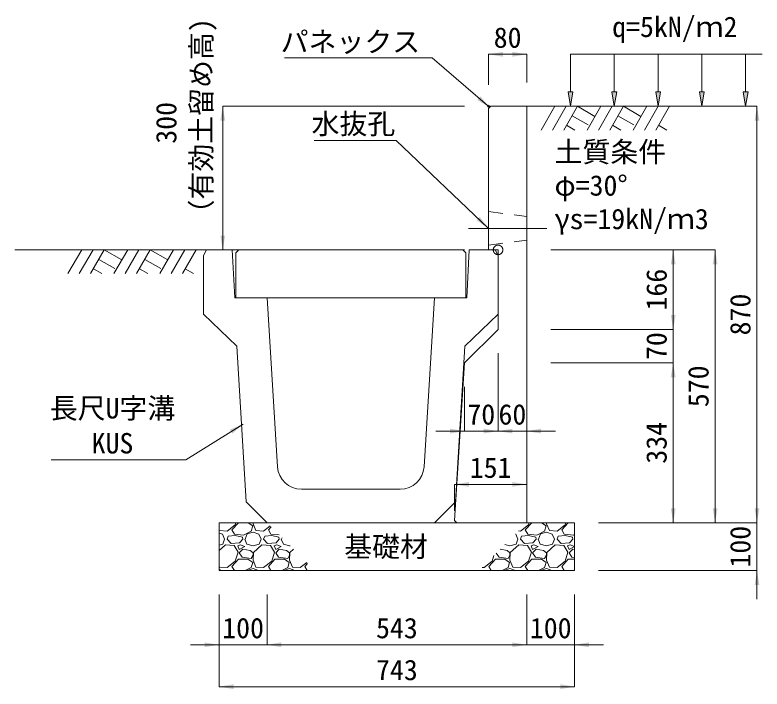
# Model space of a CAD drawing. Units: millimetres at full size, sheet at 1:40. Extents: x 206103 to 244503, y 883348 to 903496.
# Drawn here: x 207406 to 208967, y 890543 to 891951 of the extents above; entities that cross this region are included whole.
import ezdxf
from ezdxf.enums import TextEntityAlignment as Align

# ---------------------------------------------------------------- set-up
doc = ezdxf.new("R2010")
doc.units = ezdxf.units.MM
doc.header["$LTSCALE"] = 40
doc.header["$PDMODE"] = 32
doc.header["$PDSIZE"] = 20
doc.linetypes.add('USER1', pattern=[28.575, 19.05, -3.175, 3.175, -3.175])
doc.linetypes.add('USER2', pattern=[1.35, 0.75, -0.6])
for name, color, linetype, lineweight in [('0_2', 7, 'Continuous', 20), ('パネックスKUS', 2, 'Continuous', 20), ('基礎材', 7, 'Continuous', 15), ('寸法線', 7, 'Continuous', 13), ('引出線', 4, 'Continuous', 13), ('本体', 2, 'Continuous', 13), ('補助線', 8, 'USER1', 13), ('ﾊｯﾁﾝｸﾞ', 7, 'Continuous', 5)]:
    doc.layers.add(name, color=color, linetype=linetype, lineweight=lineweight)
doc.layers.add('文字', color=7, linetype='Continuous')
doc.styles.add('ＭＳ ゴシック', font='')
doc.styles.get('ＭＳ ゴシック').set_extended_font_data('MS Gothic')

# ---------------------------------------------------------------- blocks, each defined once
blk = doc.blocks.new('filled_arrow')
at = {"color": 0, "linetype": 'Continuous', "lineweight": -2}
blk.add_solid([(7.5, 1.25), (0, 0), (7.5, -1.25)], dxfattribs=at)

msp = doc.modelspace()

# ---------------------------------------------------------------- hatches: boundary and pattern name
at = {"layer": '寸法線'}
for points in [[(208571.62, 891790.37), (208566.62, 891760.37), (208561.62, 891790.37)], [(208663.03, 891790.37), (208658.03, 891760.37), (208653.03, 891790.37)], [(208754.44, 891790.37), (208749.44, 891760.37), (208744.44, 891790.37)], [(208845.86, 891790.37), (208840.86, 891760.37), (208835.86, 891790.37)], [(208937.27, 891790.37), (208932.27, 891760.37), (208927.27, 891790.37)]]:
    msp.add_hatch(color=256, dxfattribs=at).paths.add_polyline_path(points)

# ---------------------------------------------------------------- linework, layer by layer
at = {"layer": '0_2'}
for p, q in [((208475.21, 891760.37), (208875.21, 891760.37)), ((207806.21, 891460.37), (207406.21, 891460.37))]:
    msp.add_line(p, q, dxfattribs=at)
at = {"layer": 'パネックスKUS'}
for p, q in [((208400.21, 891760.37), (208395.21, 891755.37)), ((208475.21, 891760.37), (208400.21, 891760.37)), ((208475.21, 890890.37), (208475.21, 891760.37)), ((208395.21, 891755.37), (208395.21, 891460.37)), ((208395.21, 891460.37), (208415.21, 891460.37)), ((208415.21, 891460.37), (208415.21, 891294.37)), ((208415.21, 891294.37), (208345.21, 891224.37)), ((208345.21, 891224.37), (208324.52, 890895.36)), ((208324.52, 890895.36), (208329.21, 890890.37)), ((208329.21, 890890.37), (208475.21, 890890.37))]:
    msp.add_line(p, q, dxfattribs=at)
at = {"layer": 'パネックスKUS', "linetype": 'USER2', "lineweight": 9}
for p, q in [((208395.21, 891540.37), (208475.21, 891530.37)), ((208395.21, 891470.37), (208475.21, 891480.37))]:
    msp.add_line(p, q, dxfattribs=at)
at = {"layer": '基礎材'}
for p, q in [((207832.71, 890890.37), (208575.02, 890890.37)), ((207832.71, 890890.37), (207832.71, 890790.37)), ((208575.21, 890890.37), (208575.21, 890790.37)), ((207832.71, 890790.37), (208575.21, 890790.37))]:
    msp.add_line(p, q, dxfattribs=at)
at = {"layer": '寸法線'}
for p, q in [((208395.21, 891868.92), (208475.21, 891868.92)), ((208395.21, 891805.37), (208395.21, 891868.92)), ((208475.21, 891810.37), (208475.21, 891868.92)), ((207840.21, 891460.37), (207840.21, 891760.37)), ((208345.21, 891760.37), (207840.21, 891760.37)), ((208525.21, 891760.37), (208956.05, 891760.37)), ((208956.05, 890890.37), (208956.05, 891760.37)), ((208345.21, 891460.37), (207840.21, 891460.37)), ((208525.21, 891460.37), (208868.55, 891460.37)), ((208525.21, 891460.37), (208781.05, 891460.37)), ((208781.05, 891460.37), (208781.05, 891294.37)), ((208868.55, 891460.37), (208868.55, 890890.37)), ((208781.05, 891354.37), (208781.05, 891164.37)), ((208525.21, 891294.37), (208781.05, 891294.37)), ((208525.21, 891294.37), (208781.05, 891294.37)), ((208415.21, 891244.37), (208415.21, 891081.78)), ((208415.21, 891244.37), (208415.21, 891081.78)), ((208475.21, 891244.37), (208475.21, 891081.78)), ((208525.21, 891224.37), (208781.05, 891224.37)), ((208525.21, 891224.37), (208781.05, 891224.37)), ((208781.05, 891224.37), (208781.05, 890890.37)), ((208345.21, 891174.37), (208345.21, 891081.78)), ((208475.21, 891081.78), (208285.21, 891081.78)), ((208355.21, 891081.78), (208535.21, 891081.78)), ((208324.21, 890970.48), (208475.21, 890970.48)), ((208324.21, 890915.37), (208324.21, 890970.48)), ((208475.21, 890915.37), (208475.21, 890970.48)), ((208956.05, 890730.37), (208956.05, 890950.37)), ((208625.02, 890890.37), (208956.05, 890890.37)), ((208625.02, 890890.37), (208868.55, 890890.37)), ((208625.02, 890890.37), (208781.05, 890890.37)), ((208625.02, 890890.37), (208956.05, 890890.37)), ((208625.02, 890790.37), (208956.05, 890790.37)), ((207832.71, 890740.37), (207832.71, 890635.43)), ((207832.71, 890740.37), (207832.71, 890547.93)), ((207932.71, 890740.37), (207932.71, 890635.43)), ((207932.71, 890740.37), (207932.71, 890635.43)), ((208475.21, 890740.37), (208475.21, 890635.43)), ((208475.21, 890740.37), (208475.21, 890635.43)), ((208575.21, 890740.37), (208575.21, 890635.43)), ((208575.21, 890740.37), (208575.21, 890547.93)), ((207772.71, 890635.43), (207992.71, 890635.43)), ((207932.71, 890635.43), (208475.21, 890635.43)), ((208415.21, 890635.43), (208635.21, 890635.43)), ((208575.21, 890547.93), (207832.71, 890547.93))]:
    msp.add_line(p, q, dxfattribs=at)
at = {"layer": '寸法線', "lineweight": 9}
for p, q in [((208966.62, 891868.92), (208566.62, 891868.92)), ((208566.62, 891790.37), (208566.62, 891868.92)), ((208658.03, 891790.37), (208658.03, 891868.92)), ((208749.44, 891790.37), (208749.44, 891868.92)), ((208840.86, 891790.37), (208840.86, 891868.92)), ((208932.27, 891790.37), (208932.27, 891868.92))]:
    msp.add_line(p, q, dxfattribs=at)
for points in [[(208571.62, 891790.37), (208566.62, 891760.37), (208561.62, 891790.37)], [(208663.03, 891790.37), (208658.03, 891760.37), (208653.03, 891790.37)], [(208754.44, 891790.37), (208749.44, 891760.37), (208744.44, 891790.37)], [(208845.86, 891790.37), (208840.86, 891760.37), (208835.86, 891790.37)], [(208937.27, 891790.37), (208932.27, 891760.37), (208927.27, 891790.37)]]:
    msp.add_lwpolyline(points, close=True, dxfattribs=at)
at = {"layer": '引出線'}
for points in [[(208397.71, 891757.87), (208277.5, 891861.33), (207969.25, 891861.33)], [(208395.21, 891505.37), (208202.75, 891688.82), (208031, 891688.82)], [(207883.2, 891096.57), (207762.99, 891022.12), (207482.15, 891022.12)]]:
    msp.add_lwpolyline(points, dxfattribs=at)
at = {"layer": '本体'}
for p, q in [((207800.21, 891448.37), (207806.21, 891460.37)), ((207800.21, 891448.37), (207800.21, 891326.37)), ((207806.21, 891460.37), (207860.21, 891460.37)), ((207860.21, 891460.37), (207865.21, 891360.37)), ((208355.21, 891460.37), (208350.21, 891360.37)), ((208355.21, 891460.37), (208409.21, 891460.37)), ((208415.21, 891448.37), (208409.21, 891460.37)), ((208415.21, 891448.37), (208415.21, 891326.37)), ((207865.21, 891360.37), (207932.71, 891360.37)), ((207932.71, 891360.37), (207954.78, 891007.25)), ((208282.71, 891360.37), (208260.64, 891007.25)), ((208282.71, 891360.37), (208350.21, 891360.37)), ((207800.21, 891326.37), (207869.71, 891259.37)), ((208415.21, 891326.37), (208345.71, 891259.37)), ((207869.71, 891259.37), (207889.31, 890933.77)), ((208345.71, 891259.37), (208326.1, 890933.77)), ((208004.68, 890960.37), (208210.73, 890960.37)), ((207932.71, 890890.37), (207889.31, 890933.77)), ((208282.71, 890890.37), (208326.1, 890933.77)), ((207932.71, 890890.37), (208282.71, 890890.37))]:
    msp.add_line(p, q, dxfattribs=at)
at = {"layer": '本体', "lineweight": 20}
msp.add_lwpolyline([(207867.71, 891360.37), (207867.71, 891454.37), (207873.71, 891460.37), (208341.71, 891460.37), (208347.71, 891454.37), (208347.71, 891360.37)], close=True, dxfattribs=at)
at = {"layer": '本体'}
for centre, start, end in [((208004.68, 891010.37), 183.57633, 270), ((208210.73, 891010.37), 270, 356.42367)]:
    msp.add_arc(centre, 50, start, end, dxfattribs=at)
at = {"layer": '補助線', "linetype": 'Continuous'}
msp.add_line((208475.21, 891530.37), (208475.21, 891480.37), dxfattribs=at)
at = {"layer": '補助線'}
msp.add_line((208353.35, 891505.37), (208517.06, 891505.37), dxfattribs=at)
at = {"layer": '補助線', "linetype": 'Continuous'}
msp.add_circle((208395.21, 891760.37), 2, dxfattribs=at)
at = {"layer": '補助線'}
msp.add_point((208415.21, 891460.37), dxfattribs=at)
at = {"layer": 'ﾊｯﾁﾝｸﾞ', "lineweight": 9}
for p, q in [((208533.85, 891760.36), (208505.21, 891710.74)), ((208557.48, 891760.36), (208528.83, 891710.74)), ((208581.1, 891760.36), (208552.45, 891710.74)), ((208581.1, 891760.36), (208617.67, 891739.25)), ((208629.86, 891760.36), (208601.21, 891710.74)), ((208653.48, 891760.36), (208624.83, 891710.74)), ((208677.1, 891760.36), (208648.45, 891710.74)), ((208677.1, 891760.36), (208713.67, 891739.25)), ((208725.85, 891760.36), (208697.2, 891710.74)), ((208749.48, 891760.36), (208720.83, 891710.74)), ((208773.1, 891760.36), (208744.45, 891710.74)), ((208569.68, 891740.58), (208603.09, 891721.29)), ((208665.68, 891740.58), (208699.09, 891721.29)), ((208558.26, 891720.79), (208575.67, 891710.74)), ((208654.25, 891720.79), (208671.67, 891710.74)), ((208750.25, 891720.79), (208767.67, 891710.74)), ((207545.65, 891460.37), (207517, 891410.75)), ((207569.27, 891460.37), (207540.62, 891410.75)), ((207592.89, 891460.37), (207564.24, 891410.75)), ((207592.89, 891460.37), (207629.46, 891439.26)), ((207641.65, 891460.37), (207613, 891410.75)), ((207665.27, 891460.37), (207636.62, 891410.75)), ((207688.89, 891460.37), (207660.24, 891410.75)), ((207688.89, 891460.37), (207725.46, 891439.26)), ((207737.65, 891460.37), (207709, 891410.75)), ((207761.27, 891460.37), (207732.62, 891410.75)), ((207784.89, 891460.37), (207756.24, 891410.75)), ((207581.47, 891440.59), (207614.88, 891421.3)), ((207677.47, 891440.59), (207710.88, 891421.3)), ((207570.05, 891420.8), (207587.46, 891410.75)), ((207666.05, 891420.8), (207683.46, 891410.75)), ((207762.05, 891420.8), (207779.46, 891410.75))]:
    msp.add_line(p, q, dxfattribs=at)
at = {"layer": 'ﾊｯﾁﾝｸﾞ'}
for p, q in [((207849.44, 890873.09), (207866.21, 890886.04)), ((207859.35, 890875.37), (207872.85, 890890.37)), ((207866.21, 890886.04), (207867.59, 890890.37)), ((207893.23, 890890.37), (207902.78, 890883.75)), ((207903.64, 890890.37), (207903.55, 890888.33)), ((207903.55, 890888.33), (207909.64, 890873.85)), ((208462.18, 890873.09), (208478.95, 890886.04)), ((208472.09, 890875.37), (208485.59, 890890.37)), ((208478.95, 890886.04), (208480.33, 890890.37)), ((208505.96, 890890.37), (208515.52, 890883.75)), ((208516.38, 890890.37), (208516.28, 890888.33)), ((208516.28, 890888.33), (208522.38, 890873.85)), ((208538.38, 890873.09), (208555.15, 890886.04)), ((208548.29, 890875.37), (208561.79, 890890.37)), ((208555.15, 890886.04), (208556.53, 890890.37)), ((207832.71, 890875.6), (207833.44, 890873.85)), ((207833.44, 890873.85), (207849.44, 890873.09)), ((207864.68, 890866.23), (207859.35, 890875.37)), ((207899.74, 890873.09), (207883.73, 890864.7)), ((207891.35, 890866.99), (207903.55, 890870.8)), ((207902.78, 890883.75), (207899.74, 890873.09)), ((207903.55, 890870.8), (207915.74, 890866.23)), ((207909.64, 890873.85), (207925.64, 890873.09)), ((207925.64, 890873.09), (207939.38, 890883.7)), ((207935.55, 890875.37), (207941.31, 890881.77)), ((207940.88, 890866.23), (207935.55, 890875.37)), ((208458.12, 890873.28), (208462.18, 890873.09)), ((208477.42, 890866.23), (208472.09, 890875.37)), ((208512.47, 890873.09), (208496.47, 890864.7)), ((208504.09, 890866.99), (208516.28, 890870.8)), ((208515.52, 890883.75), (208512.47, 890873.09)), ((208516.28, 890870.8), (208528.48, 890866.23)), ((208522.38, 890873.85), (208538.38, 890873.09)), ((208553.62, 890866.23), (208548.29, 890875.37)), ((207832.71, 890868.79), (207839.54, 890866.23)), ((207839.54, 890866.23), (207844.11, 890856.32)), ((207840.3, 890845.65), (207844.11, 890856.32)), ((207849.44, 890856.32), (207851.73, 890862.42)), ((207857.83, 890847.18), (207849.44, 890856.32)), ((207866.21, 890863.94), (207851.73, 890862.42)), ((207883.73, 890864.7), (207864.68, 890866.23)), ((207881.45, 890860.13), (207866.21, 890863.94)), ((207882.21, 890856.32), (207875.35, 890848.7)), ((207882.21, 890856.32), (207881.45, 890860.13)), ((207886.02, 890856.32), (207890.59, 890845.65)), ((207886.78, 890856.32), (207891.35, 890866.99)), ((207915.74, 890866.23), (207920.31, 890856.32)), ((207916.5, 890845.65), (207920.31, 890856.32)), ((207925.64, 890856.32), (207927.93, 890862.42)), ((207934.03, 890847.18), (207925.64, 890856.32)), ((207942.41, 890863.94), (207927.93, 890862.42)), ((207958.24, 890864.84), (207940.88, 890866.23)), ((207957.65, 890860.13), (207942.41, 890863.94)), ((207958.41, 890856.32), (207951.55, 890848.7)), ((207958.41, 890856.32), (207957.65, 890860.13)), ((207962.22, 890856.32), (207966.79, 890845.65)), ((207962.98, 890856.32), (207964.11, 890858.96)), ((208451.39, 890866.56), (208452.28, 890866.23)), ((208452.28, 890866.23), (208456.85, 890856.32)), ((208453.04, 890845.65), (208456.85, 890856.32)), ((208462.18, 890856.32), (208464.47, 890862.42)), ((208470.56, 890847.18), (208462.18, 890856.32)), ((208478.95, 890863.94), (208464.47, 890862.42)), ((208496.47, 890864.7), (208477.42, 890866.23)), ((208494.19, 890860.13), (208478.95, 890863.94)), ((208494.95, 890856.32), (208488.09, 890848.7)), ((208494.95, 890856.32), (208494.19, 890860.13)), ((208498.76, 890856.32), (208503.33, 890845.65)), ((208499.52, 890856.32), (208504.09, 890866.99)), ((208528.48, 890866.23), (208533.05, 890856.32)), ((208529.24, 890845.65), (208533.05, 890856.32)), ((208538.38, 890856.32), (208540.67, 890862.42)), ((208546.76, 890847.18), (208538.38, 890856.32)), ((208555.15, 890863.94), (208540.67, 890862.42)), ((208572.67, 890864.7), (208553.62, 890866.23)), ((208570.39, 890860.13), (208555.15, 890863.94)), ((208571.15, 890856.32), (208564.29, 890848.7)), ((208571.15, 890856.32), (208570.39, 890860.13)), ((208575.21, 890866.03), (208572.67, 890864.7)), ((208574.96, 890856.32), (208575.21, 890855.74)), ((207832.71, 890843.42), (207840.3, 890845.65)), ((207845.63, 890844.13), (207832.71, 890832.33)), ((207863.92, 890842.61), (207845.63, 890844.13)), ((207875.35, 890848.7), (207857.83, 890847.18)), ((207872.3, 890828.89), (207863.92, 890842.61)), ((207876.88, 890844.13), (207871.54, 890841.84)), ((207871.54, 890841.84), (207874.59, 890834.22)), ((207874.59, 890834.22), (207886.02, 890841.08)), ((207886.02, 890841.08), (207876.88, 890844.13)), ((207890.59, 890845.65), (207903.55, 890841.84)), ((207903.55, 890841.84), (207916.5, 890845.65)), ((207921.83, 890844.13), (207904.31, 890828.13)), ((207940.12, 890842.61), (207921.83, 890844.13)), ((207951.55, 890848.7), (207934.03, 890847.18)), ((207948.5, 890828.89), (207940.12, 890842.61)), ((207953.08, 890844.13), (207947.74, 890841.84)), ((207947.74, 890841.84), (207950.79, 890834.22)), ((207950.79, 890834.22), (207962.22, 890841.08)), ((207962.22, 890841.08), (207953.08, 890844.13)), ((207966.79, 890845.65), (207979.75, 890841.84)), ((207979.75, 890841.84), (207980.89, 890842.18)), ((208429.73, 890844.89), (208440.08, 890841.84)), ((208440.08, 890841.84), (208453.04, 890845.65)), ((208458.37, 890844.13), (208440.85, 890828.13)), ((208476.66, 890842.61), (208458.37, 890844.13)), ((208488.09, 890848.7), (208470.56, 890847.18)), ((208485.04, 890828.89), (208476.66, 890842.61)), ((208489.61, 890844.13), (208484.28, 890841.84)), ((208484.28, 890841.84), (208487.33, 890834.22)), ((208487.33, 890834.22), (208498.76, 890841.08)), ((208498.76, 890841.08), (208489.61, 890844.13)), ((208503.33, 890845.65), (208516.28, 890841.84)), ((208516.28, 890841.84), (208529.24, 890845.65)), ((208534.57, 890844.13), (208517.05, 890828.13)), ((208552.86, 890842.61), (208534.57, 890844.13)), ((208564.29, 890848.7), (208546.76, 890847.18)), ((208561.24, 890828.89), (208552.86, 890842.61)), ((208565.81, 890844.13), (208560.48, 890841.84)), ((208560.48, 890841.84), (208563.53, 890834.22)), ((208563.53, 890834.22), (208574.96, 890841.08)), ((208574.96, 890841.08), (208565.81, 890844.13)), ((207866.21, 890809.84), (207872.3, 890828.89)), ((207882.21, 890834.99), (207874.59, 890827.37)), ((207874.59, 890827.37), (207880.69, 890818.22)), ((207897.45, 890832.7), (207882.21, 890834.99)), ((207903.55, 890827.37), (207897.45, 890832.7)), ((207899.74, 890815.94), (207903.55, 890822.79)), ((207904.31, 890828.13), (207903.55, 890812.13)), ((207903.55, 890822.79), (207903.55, 890827.37)), ((207942.41, 890809.84), (207948.5, 890828.89)), ((207958.41, 890834.99), (207950.79, 890827.37)), ((207950.79, 890827.37), (207956.89, 890818.22)), ((207973.65, 890832.7), (207958.41, 890834.99)), ((207979.75, 890827.37), (207973.65, 890832.7)), ((207975.94, 890815.94), (207979.75, 890822.79)), ((207980.51, 890828.13), (207979.75, 890812.13)), ((207979.75, 890822.79), (207979.75, 890827.37)), ((207988.06, 890835.02), (207980.51, 890828.13)), ((208411.56, 890826.72), (208417.22, 890818.22)), ((208433.99, 890832.7), (208419.68, 890834.85)), ((208440.08, 890827.37), (208433.99, 890832.7)), ((208436.27, 890815.94), (208440.08, 890822.79)), ((208440.85, 890828.13), (208440.08, 890812.13)), ((208440.08, 890822.79), (208440.08, 890827.37)), ((208478.95, 890809.84), (208485.04, 890828.89)), ((208494.95, 890834.99), (208487.33, 890827.37)), ((208487.33, 890827.37), (208493.42, 890818.22)), ((208510.19, 890832.7), (208494.95, 890834.99)), ((208516.28, 890827.37), (208510.19, 890832.7)), ((208512.47, 890815.94), (208516.28, 890822.79)), ((208517.05, 890828.13), (208516.28, 890812.13)), ((208516.28, 890822.79), (208516.28, 890827.37)), ((208555.15, 890809.84), (208561.24, 890828.89)), ((208571.15, 890834.99), (208563.53, 890827.37)), ((208563.53, 890827.37), (208569.62, 890818.22)), ((208575.21, 890834.38), (208571.15, 890834.99)), ((207849.44, 890796.89), (207866.21, 890809.84)), ((207859.35, 890799.17), (207873.07, 890814.41)), ((207873.07, 890814.41), (207892.88, 890814.41)), ((207880.69, 890818.22), (207899.74, 890815.94)), ((207892.88, 890814.41), (207902.78, 890807.55)), ((207902.78, 890807.55), (207899.74, 890796.89)), ((207903.55, 890812.13), (207909.64, 890797.65)), ((207925.64, 890796.89), (207942.41, 890809.84)), ((207935.55, 890799.17), (207949.27, 890814.41)), ((207949.27, 890814.41), (207969.08, 890814.41)), ((207956.89, 890818.22), (207975.94, 890815.94)), ((207969.08, 890814.41), (207978.98, 890807.55)), ((207978.98, 890807.55), (207975.94, 890796.89)), ((207979.75, 890812.13), (207985.84, 890797.65)), ((208001.84, 890796.89), (208015.58, 890807.5)), ((208385.98, 890796.89), (208402.75, 890809.84)), ((208395.89, 890799.17), (208409.6, 890814.41)), ((208402.75, 890809.84), (208406.54, 890821.71)), ((208409.6, 890814.41), (208429.42, 890814.41)), ((208417.22, 890818.22), (208436.27, 890815.94)), ((208429.42, 890814.41), (208439.32, 890807.55)), ((208439.32, 890807.55), (208436.27, 890796.89)), ((208440.08, 890812.13), (208446.18, 890797.65)), ((208462.18, 890796.89), (208478.95, 890809.84)), ((208472.09, 890799.17), (208485.8, 890814.41)), ((208485.8, 890814.41), (208505.62, 890814.41)), ((208493.42, 890818.22), (208512.47, 890815.94)), ((208505.62, 890814.41), (208515.52, 890807.55)), ((208515.52, 890807.55), (208512.47, 890796.89)), ((208516.28, 890812.13), (208522.38, 890797.65)), ((208538.38, 890796.89), (208555.15, 890809.84)), ((208548.29, 890799.17), (208562, 890814.41)), ((208562, 890814.41), (208575.21, 890814.41)), ((208569.62, 890818.22), (208575.21, 890817.55)), ((207832.71, 890799.4), (207833.44, 890797.65)), ((207832.71, 890792.59), (207838.63, 890790.37)), ((207833.44, 890797.65), (207849.44, 890796.89)), ((207864.49, 890790.37), (207859.35, 890799.17)), ((207899.74, 890796.89), (207887.3, 890790.37)), ((207891.35, 890790.79), (207903.55, 890794.6)), ((207903.55, 890794.6), (207914.83, 890790.37)), ((207909.64, 890797.65), (207925.64, 890796.89)), ((207940.69, 890790.37), (207935.55, 890799.17)), ((207975.94, 890796.89), (207963.5, 890790.37)), ((207967.55, 890790.79), (207979.75, 890794.6)), ((207979.75, 890794.6), (207991.03, 890790.37)), ((207985.84, 890797.65), (208001.84, 890796.89)), ((208011.75, 890799.17), (208017.51, 890805.57)), ((208016.89, 890790.37), (208011.75, 890799.17)), ((208381.92, 890797.08), (208385.98, 890796.89)), ((208401.02, 890790.37), (208395.89, 890799.17)), ((208436.27, 890796.89), (208423.83, 890790.37)), ((208427.89, 890790.79), (208440.08, 890794.6)), ((208440.08, 890794.6), (208451.36, 890790.37)), ((208446.18, 890797.65), (208462.18, 890796.89)), ((208477.22, 890790.37), (208472.09, 890799.17)), ((208512.47, 890796.89), (208500.03, 890790.37)), ((208504.09, 890790.79), (208516.28, 890794.6)), ((208516.28, 890794.6), (208527.56, 890790.37)), ((208522.38, 890797.65), (208538.38, 890796.89)), ((208553.42, 890790.37), (208548.29, 890799.17)), ((207891.18, 890790.37), (207891.35, 890790.79)), ((207967.38, 890790.37), (207967.55, 890790.79)), ((208427.71, 890790.37), (208427.89, 890790.79)), ((208503.91, 890790.37), (208504.09, 890790.79))]:
    msp.add_line(p, q, dxfattribs=at)

# ---------------------------------------------------------------- block references
at = {"layer": '寸法線', "xscale": 4, "yscale": 4}
for p in [(208395.21, 891868.92), (208415.21, 891081.78), (208475.21, 891081.78), (208324.21, 890970.48), (207932.71, 890635.43), (207932.71, 890635.43), (208575.21, 890635.43), (207832.71, 890547.93)]:
    msp.add_blockref('filled_arrow', p, dxfattribs=at)
for p, rotation in [((208475.21, 891868.92), 180), ((207840.21, 891760.37), 270), ((208956.05, 891760.37), 270), ((207840.21, 891460.37), 90), ((208781.05, 891460.37), 270), ((208868.55, 891460.37), 270), ((208781.05, 891294.37), 90), ((208781.05, 891294.37), 90), ((208781.05, 891224.37), 270), ((208781.05, 891224.37), 270), ((208345.21, 891081.78), 180), ((208415.21, 891081.78), 180), ((208475.21, 890970.48), 180), ((208781.05, 890890.37), 90), ((208868.55, 890890.37), 90), ((208956.05, 890890.37), 90), ((208956.05, 890890.37), 90), ((208956.05, 890790.37), 270), ((207832.71, 890635.43), 180), ((208475.21, 890635.43), 180), ((208475.21, 890635.43), 180), ((208575.21, 890547.93), 180)]:
    msp.add_blockref('filled_arrow', p, dxfattribs=dict(at, rotation=rotation))
at = {"layer": '引出線', "xscale": 4, "yscale": 4}
for p, rotation in [((208397.71, 891757.87), 139.3), ((208395.21, 891505.37), 136.4), ((207883.2, 891096.57), 211.8)]:
    msp.add_blockref('filled_arrow', p, dxfattribs=dict(at, rotation=rotation))

# ---------------------------------------------------------------- texts
at = {"layer": '寸法線', "style": 'ＭＳ ゴシック'}
for s, p in [('（有効土留め高)', (207829.41, 891507.32)), ('300', (207756.28, 891682.14))]:
    msp.add_text(s, height=42.72, rotation=90, dxfattribs=at).set_placement(p, align=Align.BOTTOM_LEFT)
for s, p in [('80', (208435.21, 891903.92)), ('70', (208380.21, 891116.78)), ('60', (208445.21, 891116.78)), ('151', (208399.71, 891005.48)), ('基礎材', (208181.37, 890840.37)), ('100', (207882.71, 890670.43)), ('543', (208203.96, 890670.43)), ('100', (208525.21, 890670.43)), ('743', (208203.96, 890582.93))]:
    msp.add_text(s, height=42.72, dxfattribs=at).set_placement(p, align=Align.MIDDLE_CENTER)
for s, p in [('土質条件', (208533.17, 891686.38)), ('φ=30°', (208533.17, 891616.38)), ('γs=19kN/ｍ3', (208533.17, 891546.38))]:
    msp.add_text(s, height=42.72, dxfattribs=at).set_placement(p, align=Align.TOP_LEFT)
for s, p in [('166', (208746.05, 891377.37)), ('870', (208921.05, 891325.37)), ('70', (208746.05, 891259.37)), ('570', (208833.55, 891175.37)), ('334', (208746.05, 891057.37)), ('100', (208921.05, 890840.37))]:
    msp.add_text(s, height=42.72, rotation=90, dxfattribs=at).set_placement(p, align=Align.MIDDLE_CENTER)
at = {"layer": '引出線', "style": 'ＭＳ ゴシック'}
for s, p in [('パネックス', (208252.5, 891916.47)), ('水抜孔', (208200.5, 891745.1))]:
    msp.add_text(s, height=42.72, dxfattribs=at).set_placement(p, align=Align.TOP_RIGHT)
for s, p in [('長尺U字溝', (207478.95, 891095.36)), ('KUS', (207566.36, 891022.23))]:
    msp.add_text(s, height=42.72, dxfattribs=at).set_placement(p, align=Align.BOTTOM_LEFT)
at = {"layer": '文字', "style": 'ＭＳ ゴシック'}
msp.add_text('q=5kN/ｍ2', height=42.72, dxfattribs=at).set_placement((208653.51, 891892.19), align=Align.BOTTOM_LEFT)

doc.saveas('drawing.dxf')
